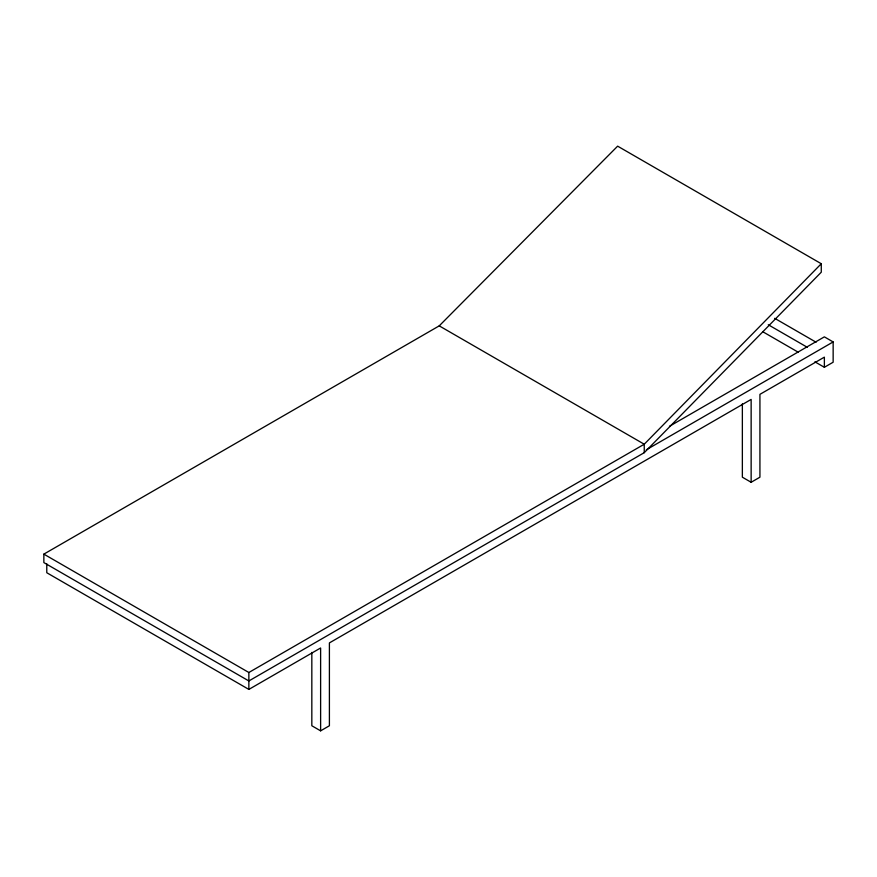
<?xml version="1.0" encoding="UTF-8"?>
<svg xmlns="http://www.w3.org/2000/svg" width="877" height="877" viewBox="0 0 877 877"><rect width="100%" height="100%" fill="white"/><g stroke="black" fill="none" stroke-linecap="round" stroke-linejoin="round"><path stroke-width="1.32" d="M821.278 263.736L644.244 444.222L248.86 672.495L43.85 554.132L43.85 562.585L248.86 680.958L644.244 452.685L821.278 272.188L821.278 263.736L617.638 146.163L439.234 325.86L43.85 554.132M669.469 426.288L824.369 336.856L833.15 341.931L833.15 362.223L824.369 367.288L814.908 361.828M646.327 449.791L833.15 341.931M46.777 563.856L46.777 572.736L248.86 689.41L320.62 647.982L320.62 730.837L329.401 725.761L329.401 642.907L751.14 399.419L751.14 482.273L759.931 477.198L759.931 394.343L824.369 357.147L824.369 367.288M774.687 318.318L816.081 342.216M768.263 324.753L807.3 347.292M762.913 331.813L798.366 352.28M751.14 482.273L742.359 477.198L742.359 403.858M439.234 325.86L644.244 444.222L644.244 452.685M320.62 730.837L311.828 725.761L311.828 652.411M248.86 672.495L248.86 689.41"/></g></svg>
